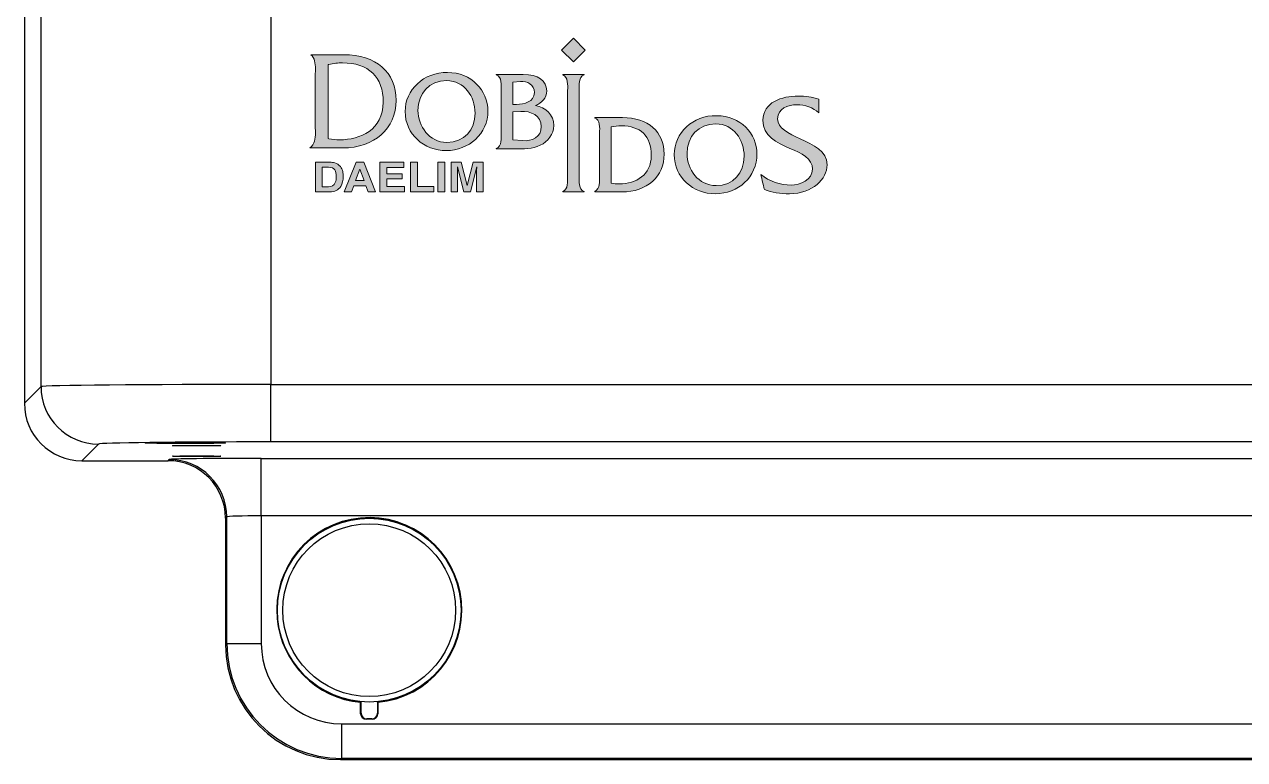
# Model space of a CAD drawing. Extents: x 14808 to 20058, y -13198 to -11680.
# Drawn here: x 19355.4 to 19408.5, y -12322.7 to -12290.8 of the extents above; entities that cross this region are included whole.
import ezdxf

# ---------------------------------------------------------------- set-up
doc = ezdxf.new("R2010")
doc.units = 0
doc.header["$LTSCALE"] = 7
doc.header["$MEASUREMENT"] = 0
for name, color, linetype in [('DWG', 7, 'CONTINUOUS'), ('Layer 5', 7, 'CONTINUOUS'), ('로고', 7, 'CONTINUOUS')]:
    doc.layers.add(name, color=color, linetype=linetype)

# ---------------------------------------------------------------- blocks, each defined once
blk = doc.blocks.new('block 1420')
at = {"layer": '로고', "true_color": 0x8a8a8d}
h = blk.add_hatch(color=252, dxfattribs=at)
h.dxf.hatch_style = 2
edge = h.paths.add_edge_path()
edge.add_spline(control_points=[(-97.09, 116.02), (-96.82, 116.02), (-96.63, 115.95), (-96.54, 115.81), (-96.45, 115.67), (-96.41, 115.46), (-96.41, 115.2), (-96.41, 115.01), (-96.44, 114.84), (-96.5, 114.7), (-96.61, 114.45), (-96.81, 114.33), (-97.09, 114.33), (-97.09, 114.33), (-97.65, 114.33), (-97.65, 114.33), (-97.65, 114.33), (-97.65, 116.02), (-97.65, 116.02), (-97.65, 116.02), (-97.09, 116.02), (-97.09, 116.02)], knot_values=[0, 0, 0, 0, 1, 1, 1, 2, 2, 2, 3, 3, 3, 4, 4, 4, 5, 5, 5, 6, 6, 6, 7, 7, 7, 7], degree=3, periodic=0)
edge = h.paths.add_edge_path()
edge.add_spline(control_points=[(-96.99, 116.46), (-96.99, 116.46), (-98.23, 116.46), (-98.23, 116.46), (-98.23, 116.46), (-98.23, 113.88), (-98.23, 113.88), (-98.23, 113.88), (-96.99, 113.88), (-96.99, 113.88), (-96.56, 113.88), (-96.24, 114.04), (-96.03, 114.36), (-95.88, 114.6), (-95.8, 114.89), (-95.8, 115.24), (-95.8, 115.37), (-95.82, 115.51), (-95.85, 115.66), (-95.89, 115.81), (-95.96, 115.95), (-96.06, 116.08), (-96.18, 116.24), (-96.35, 116.35), (-96.55, 116.41), (-96.67, 116.44), (-96.81, 116.46), (-96.99, 116.46)], knot_values=[0, 0, 0, 0, 1, 1, 1, 2, 2, 2, 3, 3, 3, 4, 4, 4, 5, 5, 5, 6, 6, 6, 7, 7, 7, 8, 8, 8, 9, 9, 9, 9], degree=3, periodic=0)
h = blk.add_hatch(color=252, dxfattribs=at)
h.dxf.hatch_style = 2
h.paths.add_polyline_path([(-94.36, 115.87), (-94, 114.86), (-94.73, 114.86)])
h.paths.add_polyline_path([(-95.72, 113.88), (-95.09, 113.88), (-94.89, 114.41), (-93.84, 114.41), (-93.65, 113.88), (-93, 113.88), (-94.01, 116.46), (-94.69, 116.46)])
h = blk.add_hatch(color=252, dxfattribs=at)
h.dxf.hatch_style = 2
h.paths.add_polyline_path([(-90.54, 116), (-92.02, 116), (-92.02, 115.46), (-90.67, 115.46), (-90.67, 115.02), (-92.02, 115.02), (-92.02, 114.34), (-90.47, 114.34), (-90.47, 113.88), (-92.61, 113.88), (-92.61, 116.46), (-90.54, 116.46)])
h = blk.add_hatch(color=252, dxfattribs=at)
h.dxf.hatch_style = 2
h.paths.add_polyline_path([(-89.96, 116.46), (-89.36, 116.46), (-89.36, 114.34), (-87.93, 114.34), (-87.93, 113.88), (-89.96, 113.88)])
h = blk.add_hatch(color=252, dxfattribs=at)
h.dxf.hatch_style = 2
h.paths.add_polyline_path([(-86.98, 113.88), (-87.57, 113.88), (-87.57, 116.46), (-86.98, 116.46)])
h = blk.add_hatch(color=252, dxfattribs=at)
h.dxf.hatch_style = 2
edge = h.paths.add_edge_path()
edge.add_spline(control_points=[(-84.5, 116.46), (-84.5, 116.46), (-83.64, 116.46), (-83.64, 116.46), (-83.64, 116.46), (-83.64, 113.88), (-83.64, 113.88), (-83.64, 113.88), (-84.2, 113.88), (-84.2, 113.88), (-84.2, 113.88), (-84.2, 115.63), (-84.2, 115.63), (-84.2, 115.68), (-84.2, 115.75), (-84.2, 115.84), (-84.19, 115.93), (-84.19, 116), (-84.19, 116.05), (-84.19, 116.05), (-84.74, 113.88), (-84.74, 113.88), (-84.74, 113.88), (-85.32, 113.88), (-85.32, 113.88), (-85.32, 113.88), (-85.86, 116.05), (-85.86, 116.05), (-85.86, 116), (-85.86, 115.93), (-85.86, 115.84), (-85.86, 115.75), (-85.86, 115.68), (-85.86, 115.63), (-85.86, 115.63), (-85.86, 113.88), (-85.86, 113.88), (-85.86, 113.88), (-86.42, 113.88), (-86.42, 113.88), (-86.42, 113.88), (-86.42, 116.46), (-86.42, 116.46), (-86.42, 116.46), (-85.55, 116.46), (-85.55, 116.46), (-85.55, 116.46), (-85.02, 114.43), (-85.02, 114.43), (-85.02, 114.43), (-84.5, 116.46), (-84.5, 116.46)], knot_values=[0, 0, 0, 0, 1, 1, 1, 2, 2, 2, 3, 3, 3, 4, 4, 4, 5, 5, 5, 6, 6, 6, 7, 7, 7, 8, 8, 8, 9, 9, 9, 10, 10, 10, 11, 11, 11, 12, 12, 12, 13, 13, 13, 14, 14, 14, 15, 15, 15, 16, 16, 16, 17, 17, 17, 17], degree=3, periodic=0)
at = {"layer": '로고', "lineweight": 0}
for points in [[(-95.72, 113.88), (-95.09, 113.88), (-94.89, 114.41), (-93.84, 114.41), (-93.65, 113.88), (-93, 113.88), (-94.01, 116.46), (-94.69, 116.46), (-95.72, 113.88)], [(-94.36, 115.87), (-94, 114.86), (-94.73, 114.86), (-94.36, 115.87)], [(-90.54, 116), (-92.02, 116), (-92.02, 115.46), (-90.67, 115.46), (-90.67, 115.02), (-92.02, 115.02), (-92.02, 114.34), (-90.47, 114.34), (-90.47, 113.88), (-92.61, 113.88), (-92.61, 116.46), (-90.54, 116.46), (-90.54, 116)], [(-89.96, 116.46), (-89.36, 116.46), (-89.36, 114.34), (-87.93, 114.34), (-87.93, 113.88), (-89.96, 113.88), (-89.96, 116.46)], [(-86.98, 113.88), (-87.57, 113.88), (-87.57, 116.46), (-86.98, 116.46), (-86.98, 113.88)]]:
    blk.add_lwpolyline(points, dxfattribs=at)
for points, knots in [([(-96.99, 116.46), (-96.99, 116.46), (-98.23, 116.46), (-98.23, 116.46), (-98.23, 116.46), (-98.23, 113.88), (-98.23, 113.88), (-98.23, 113.88), (-96.99, 113.88), (-96.99, 113.88), (-96.56, 113.88), (-96.24, 114.04), (-96.03, 114.36), (-95.88, 114.6), (-95.8, 114.89), (-95.8, 115.24), (-95.8, 115.37), (-95.82, 115.51), (-95.85, 115.66), (-95.89, 115.81), (-95.96, 115.95), (-96.06, 116.08), (-96.18, 116.24), (-96.35, 116.35), (-96.55, 116.41), (-96.67, 116.44), (-96.81, 116.46), (-96.99, 116.46)], [0, 0, 0, 0, 1, 1, 1, 2, 2, 2, 3, 3, 3, 4, 4, 4, 5, 5, 5, 6, 6, 6, 7, 7, 7, 8, 8, 8, 9, 9, 9, 9]), ([(-97.09, 116.02), (-96.82, 116.02), (-96.63, 115.95), (-96.54, 115.81), (-96.45, 115.67), (-96.41, 115.46), (-96.41, 115.2), (-96.41, 115.01), (-96.44, 114.84), (-96.5, 114.7), (-96.61, 114.45), (-96.81, 114.33), (-97.09, 114.33), (-97.09, 114.33), (-97.65, 114.33), (-97.65, 114.33), (-97.65, 114.33), (-97.65, 116.02), (-97.65, 116.02), (-97.65, 116.02), (-97.09, 116.02), (-97.09, 116.02)], [0, 0, 0, 0, 1, 1, 1, 2, 2, 2, 3, 3, 3, 4, 4, 4, 5, 5, 5, 6, 6, 6, 7, 7, 7, 7]), ([(-84.5, 116.46), (-84.5, 116.46), (-83.64, 116.46), (-83.64, 116.46), (-83.64, 116.46), (-83.64, 113.88), (-83.64, 113.88), (-83.64, 113.88), (-84.2, 113.88), (-84.2, 113.88), (-84.2, 113.88), (-84.2, 115.63), (-84.2, 115.63), (-84.2, 115.68), (-84.2, 115.75), (-84.2, 115.84), (-84.19, 115.93), (-84.19, 116), (-84.19, 116.05), (-84.19, 116.05), (-84.74, 113.88), (-84.74, 113.88), (-84.74, 113.88), (-85.32, 113.88), (-85.32, 113.88), (-85.32, 113.88), (-85.86, 116.05), (-85.86, 116.05), (-85.86, 116), (-85.86, 115.93), (-85.86, 115.84), (-85.86, 115.75), (-85.86, 115.68), (-85.86, 115.63), (-85.86, 115.63), (-85.86, 113.88), (-85.86, 113.88), (-85.86, 113.88), (-86.42, 113.88), (-86.42, 113.88), (-86.42, 113.88), (-86.42, 116.46), (-86.42, 116.46), (-86.42, 116.46), (-85.55, 116.46), (-85.55, 116.46), (-85.55, 116.46), (-85.02, 114.43), (-85.02, 114.43), (-85.02, 114.43), (-84.5, 116.46), (-84.5, 116.46)], [0, 0, 0, 0, 1, 1, 1, 2, 2, 2, 3, 3, 3, 4, 4, 4, 5, 5, 5, 6, 6, 6, 7, 7, 7, 8, 8, 8, 9, 9, 9, 10, 10, 10, 11, 11, 11, 12, 12, 12, 13, 13, 13, 14, 14, 14, 15, 15, 15, 16, 16, 16, 17, 17, 17, 17])]:
    blk.add_open_spline(points, degree=3, knots=knots, dxfattribs=at)
blk = doc.blocks.new('block 1421')
at = {"layer": '로고', "true_color": 0x8a8a8d}
h = blk.add_hatch(color=252, dxfattribs=at)
h.dxf.hatch_style = 2
edge = h.paths.add_edge_path()
edge.add_spline(control_points=[(-56.99, 113.72), (-57.78, 113.72), (-58.51, 113.84), (-59.17, 114.08), (-59.19, 114.14), (-59.4, 115.08), (-59.48, 115.39), (-58.73, 114.81), (-57.77, 114.47), (-56.85, 114.47), (-56.07, 114.47), (-54.98, 114.95), (-54.98, 115.85), (-54.98, 116.8), (-55.93, 117.23), (-56.94, 117.67), (-58.1, 118.19), (-59.3, 118.73), (-59.3, 120.11), (-59.3, 121.67), (-57.64, 122.22), (-56.23, 122.22), (-55.6, 122.22), (-55, 122.13), (-54.43, 121.96), (-54.43, 121.87), (-54.43, 121.03), (-54.43, 120.77), (-54.92, 121.2), (-55.64, 121.47), (-56.33, 121.47), (-57.11, 121.47), (-58.02, 121.15), (-58.02, 120.25), (-58.02, 119.41), (-57.07, 118.97), (-56.06, 118.51), (-54.9, 117.98), (-53.71, 117.43), (-53.71, 116.24), (-53.71, 115.02), (-54.96, 113.72), (-56.99, 113.72)], knot_values=[0, 0, 0, 0, 1, 1, 1, 2, 2, 2, 3, 3, 3, 4, 4, 4, 5, 5, 5, 6, 6, 6, 7, 7, 7, 8, 8, 8, 9, 9, 9, 10, 10, 10, 11, 11, 11, 12, 12, 12, 13, 13, 13, 14, 14, 14, 14], degree=3, periodic=0)
at = {"layer": '로고', "lineweight": 0}
blk.add_open_spline([(-56.99, 113.72), (-57.78, 113.72), (-58.51, 113.84), (-59.17, 114.08), (-59.19, 114.14), (-59.4, 115.08), (-59.48, 115.39), (-58.73, 114.81), (-57.77, 114.47), (-56.85, 114.47), (-56.07, 114.47), (-54.98, 114.95), (-54.98, 115.85), (-54.98, 116.8), (-55.93, 117.23), (-56.94, 117.67), (-58.1, 118.19), (-59.3, 118.73), (-59.3, 120.11), (-59.3, 121.67), (-57.64, 122.22), (-56.23, 122.22), (-55.6, 122.22), (-55, 122.13), (-54.43, 121.96), (-54.43, 121.87), (-54.43, 121.03), (-54.43, 120.77), (-54.92, 121.2), (-55.64, 121.47), (-56.33, 121.47), (-57.11, 121.47), (-58.02, 121.15), (-58.02, 120.25), (-58.02, 119.41), (-57.07, 118.97), (-56.06, 118.51), (-54.9, 117.98), (-53.71, 117.43), (-53.71, 116.24), (-53.71, 115.02), (-54.96, 113.72), (-56.99, 113.72)], degree=3, knots=[0, 0, 0, 0, 1, 1, 1, 2, 2, 2, 3, 3, 3, 4, 4, 4, 5, 5, 5, 6, 6, 6, 7, 7, 7, 8, 8, 8, 9, 9, 9, 10, 10, 10, 11, 11, 11, 12, 12, 12, 13, 13, 13, 14, 14, 14, 14], dxfattribs=at)
blk = doc.blocks.new('block 1419')
at = {"layer": '로고', "true_color": 0x8a8a8d}
h = blk.add_hatch(color=252, dxfattribs=at)
h.dxf.hatch_style = 2
edge = h.paths.add_edge_path()
edge.add_spline(control_points=[(-72.5, 119.53), (-72.2, 119.6), (-71.91, 119.63), (-71.61, 119.63), (-69.97, 119.63), (-69.01, 118.77), (-69.01, 117.05), (-69.01, 115.35), (-70.32, 114.58), (-71.78, 114.58), (-72.03, 114.58), (-72.26, 114.6), (-72.5, 114.65), (-72.5, 114.65), (-72.5, 119.53), (-72.5, 119.53)], knot_values=[0, 0, 0, 0, 1, 1, 1, 2, 2, 2, 3, 3, 3, 4, 4, 4, 5, 5, 5, 5], degree=3, periodic=0)
edge = h.paths.add_edge_path()
edge.add_spline(control_points=[(-73.5, 115.29), (-73.5, 114.71), (-73.44, 114.24), (-73.93, 113.91), (-73.93, 113.91), (-73.93, 113.88), (-73.93, 113.88), (-73.93, 113.88), (-71.57, 113.88), (-71.57, 113.88), (-69.37, 113.88), (-67.89, 115.23), (-67.89, 117.17), (-67.89, 119.12), (-69.28, 120.34), (-71.52, 120.34), (-71.52, 120.34), (-73.93, 120.34), (-73.93, 120.34), (-73.93, 120.34), (-73.93, 120.31), (-73.93, 120.31), (-73.43, 120.17), (-73.5, 119.45), (-73.5, 119), (-73.5, 119), (-73.5, 115.29), (-73.5, 115.29)], knot_values=[0, 0, 0, 0, 1, 1, 1, 2, 2, 2, 3, 3, 3, 4, 4, 4, 5, 5, 5, 6, 6, 6, 7, 7, 7, 8, 8, 8, 9, 9, 9, 9], degree=3, periodic=0)
h = blk.add_hatch(color=252, dxfattribs=at)
h.dxf.hatch_style = 2
edge = h.paths.add_edge_path()
edge.add_spline(control_points=[(-63.39, 119.8), (-61.84, 119.8), (-60.93, 118.42), (-60.93, 116.98), (-60.93, 115.52), (-61.88, 114.43), (-63.37, 114.43), (-64.92, 114.43), (-65.89, 115.84), (-65.89, 117.22), (-65.89, 118.7), (-64.92, 119.8), (-63.39, 119.8)], knot_values=[0, 0, 0, 0, 1, 1, 1, 2, 2, 2, 3, 3, 3, 4, 4, 4, 4], degree=3, periodic=0)
edge = h.paths.add_edge_path()
edge.add_spline(control_points=[(-63.32, 120.51), (-65.39, 120.56), (-67.01, 119), (-67.01, 117.13), (-67.01, 115.11), (-65.37, 113.72), (-63.42, 113.72), (-61.47, 113.72), (-59.81, 115.17), (-59.81, 117.18), (-59.81, 118.95), (-61.26, 120.52), (-63.32, 120.51)], knot_values=[0, 0, 0, 0, 1, 1, 1, 2, 2, 2, 3, 3, 3, 4, 4, 4, 4], degree=3, periodic=0)
at = {"layer": '로고', "lineweight": 0}
for points, knots in [([(-73.5, 115.29), (-73.5, 114.71), (-73.44, 114.24), (-73.93, 113.91), (-73.93, 113.91), (-73.93, 113.88), (-73.93, 113.88), (-73.93, 113.88), (-71.57, 113.88), (-71.57, 113.88), (-69.37, 113.88), (-67.89, 115.23), (-67.89, 117.17), (-67.89, 119.12), (-69.28, 120.34), (-71.52, 120.34), (-71.52, 120.34), (-73.93, 120.34), (-73.93, 120.34), (-73.93, 120.34), (-73.93, 120.31), (-73.93, 120.31), (-73.43, 120.17), (-73.5, 119.45), (-73.5, 119), (-73.5, 119), (-73.5, 115.29), (-73.5, 115.29)], [0, 0, 0, 0, 1, 1, 1, 2, 2, 2, 3, 3, 3, 4, 4, 4, 5, 5, 5, 6, 6, 6, 7, 7, 7, 8, 8, 8, 9, 9, 9, 9]), ([(-63.32, 120.51), (-65.39, 120.56), (-67.01, 119), (-67.01, 117.13), (-67.01, 115.11), (-65.37, 113.72), (-63.42, 113.72), (-61.47, 113.72), (-59.81, 115.17), (-59.81, 117.18), (-59.81, 118.95), (-61.26, 120.52), (-63.32, 120.51)], [0, 0, 0, 0, 1, 1, 1, 2, 2, 2, 3, 3, 3, 4, 4, 4, 4]), ([(-72.5, 119.53), (-72.2, 119.6), (-71.91, 119.63), (-71.61, 119.63), (-69.97, 119.63), (-69.01, 118.77), (-69.01, 117.05), (-69.01, 115.35), (-70.32, 114.58), (-71.78, 114.58), (-72.03, 114.58), (-72.26, 114.6), (-72.5, 114.65), (-72.5, 114.65), (-72.5, 119.53), (-72.5, 119.53)], [0, 0, 0, 0, 1, 1, 1, 2, 2, 2, 3, 3, 3, 4, 4, 4, 5, 5, 5, 5]), ([(-63.39, 119.8), (-61.84, 119.8), (-60.93, 118.42), (-60.93, 116.98), (-60.93, 115.52), (-61.88, 114.43), (-63.37, 114.43), (-64.92, 114.43), (-65.89, 115.84), (-65.89, 117.22), (-65.89, 118.7), (-64.92, 119.8), (-63.39, 119.8)], [0, 0, 0, 0, 1, 1, 1, 2, 2, 2, 3, 3, 3, 4, 4, 4, 4])]:
    blk.add_open_spline(points, degree=3, knots=knots, dxfattribs=at)
at = {"layer": '로고'}
for name in ['block 1421', 'block 1420']:
    blk.add_blockref(name, (0, 0), dxfattribs=at)
blk = doc.blocks.new('block 3')
at = {"layer": 'Layer 5', "color": 9, "lineweight": 25, "true_color": 0xc4c4c4}
blk.add_open_spline([(-85.55, 77.49), (-85.55, 81.91), (-89.13, 85.49), (-93.55, 85.49), (-97.96, 85.49), (-101.55, 81.91), (-101.55, 77.49), (-101.55, 73.08), (-97.96, 69.5), (-93.55, 69.5), (-89.13, 69.5), (-85.55, 73.08), (-85.55, 77.49), (-85.55, 77.49), (-85.55, 77.49), (-85.55, 77.49)], degree=3, knots=[0, 0, 0, 0, 1, 1, 1, 2, 2, 2, 3, 3, 3, 4, 4, 4, 5, 5, 5, 5], dxfattribs=at)
blk = doc.blocks.new('block 72')
at = {"layer": 'Layer 5', "color": 9, "lineweight": 25, "true_color": 0xc4c4c4}
blk.add_open_spline([(-86.03, 77.49), (-86.03, 81.64), (-89.4, 85.01), (-93.55, 85.01), (-97.7, 85.01), (-101.06, 81.64), (-101.06, 77.49), (-101.06, 73.34), (-97.7, 69.98), (-93.55, 69.98), (-89.4, 69.98), (-86.03, 73.34), (-86.03, 77.49), (-86.03, 77.49), (-86.03, 77.49), (-86.03, 77.49)], degree=3, knots=[0, 0, 0, 0, 1, 1, 1, 2, 2, 2, 3, 3, 3, 4, 4, 4, 5, 5, 5, 5], dxfattribs=at)
blk = doc.blocks.new('block 73')
at = {"layer": 'Layer 5', "color": 9, "lineweight": 25, "true_color": 0xc4c4c4}
blk.add_open_spline([(-85.56, 77.49), (-85.56, 81.91), (-89.13, 85.49), (-93.55, 85.49), (-97.96, 85.49), (-101.54, 81.91), (-101.54, 77.49), (-101.54, 73.08), (-97.96, 69.5), (-93.55, 69.5), (-89.13, 69.5), (-85.56, 73.08), (-85.56, 77.49), (-85.56, 77.49), (-85.56, 77.49), (-85.56, 77.49)], degree=3, knots=[0, 0, 0, 0, 1, 1, 1, 2, 2, 2, 3, 3, 3, 4, 4, 4, 5, 5, 5, 5], dxfattribs=at)
blk = doc.blocks.new('block 74')
at = {"layer": 'Layer 5', "color": 9, "lineweight": 25, "true_color": 0xc4c4c4}
blk.add_open_spline([(-85.55, 77.49), (-85.55, 81.91), (-89.13, 85.49), (-93.55, 85.49), (-97.96, 85.49), (-101.55, 81.91), (-101.55, 77.49), (-101.55, 73.08), (-97.96, 69.5), (-93.55, 69.5), (-89.13, 69.5), (-85.55, 73.08), (-85.55, 77.49), (-85.55, 77.49), (-85.55, 77.49), (-85.55, 77.49)], degree=3, knots=[0, 0, 0, 0, 1, 1, 1, 2, 2, 2, 3, 3, 3, 4, 4, 4, 5, 5, 5, 5], dxfattribs=at)
blk = doc.blocks.new('block 1006')
at = {"layer": 'Layer 5', "color": 9, "lineweight": 25, "true_color": 0xc4c4c4}
blk.add_open_spline([(-102.11, 92.13), (-110.31, 92.13), (-117, 92.05), (-117.1, 91.94)], degree=3, dxfattribs=at)
blk = doc.blocks.new('block 1007')
at = {"layer": 'Layer 5', "color": 9, "lineweight": 25, "true_color": 0xc4c4c4}
blk.add_open_spline([(-122.1, 96.94), (-122.1, 94.18), (-119.87, 91.94), (-117.1, 91.94)], degree=3, dxfattribs=at)
blk = doc.blocks.new('block 1008')
at = {"layer": 'Layer 5', "color": 9, "lineweight": 25, "true_color": 0xc4c4c4}
blk.add_open_spline([(-102.11, 97.13), (-113.05, 97.13), (-121.96, 97.05), (-122.1, 96.94)], degree=3, dxfattribs=at)
blk = doc.blocks.new('block 1009')
at = {"layer": 'Layer 5', "color": 9, "lineweight": 25, "true_color": 0xc4c4c4}
blk.add_lwpolyline([(-102.11, 92.13), (-102.11, 97.13)], dxfattribs=at)
blk = doc.blocks.new('block 1019')
at = {"layer": 'Layer 5', "color": 9, "lineweight": 25, "true_color": 0xc4c4c4}
blk.add_lwpolyline([(-102.11, 143.86), (-102.11, 97.13)], dxfattribs=at)
blk = doc.blocks.new('block 1020')
at = {"layer": 'Layer 5', "color": 9, "lineweight": 25, "true_color": 0xc4c4c4}
blk.add_lwpolyline([(-122.1, 96.94), (-122.1, 144.05)], dxfattribs=at)
blk = doc.blocks.new('block 1062')
at = {"layer": 'Layer 5', "color": 9, "lineweight": 25, "true_color": 0xc4c4c4}
blk.add_open_spline([(-102.94, 90.7), (-107.32, 90.7), (-110.88, 90.66), (-110.94, 90.6)], degree=3, dxfattribs=at)
blk = doc.blocks.new('block 1063')
at = {"layer": 'Layer 5', "color": 9, "lineweight": 25, "true_color": 0xc4c4c4}
blk.add_lwpolyline([(-111.05, 90.5), (-110.94, 90.6)], dxfattribs=at)
blk = doc.blocks.new('block 1064')
at = {"layer": 'Layer 5', "color": 9, "lineweight": 25, "true_color": 0xc4c4c4}
blk.add_lwpolyline([(-118.55, 90.5), (-111.05, 90.5)], dxfattribs=at)
blk = doc.blocks.new('block 1065')
at = {"layer": 'Layer 5', "color": 9, "lineweight": 25, "true_color": 0xc4c4c4}
blk.add_lwpolyline([(-117.1, 91.94), (-118.55, 90.5)], dxfattribs=at)
blk = doc.blocks.new('block 1070')
at = {"layer": 'Layer 5', "color": 9, "lineweight": 25, "true_color": 0xc4c4c4}
blk.add_open_spline([(-106.05, 92.04), (-106.05, 92.06), (-107.61, 92.09), (-109.55, 92.09), (-111.48, 92.09), (-113.05, 92.06), (-113.05, 92.04), (-113.05, 92.01), (-111.48, 91.99), (-109.55, 91.99), (-107.61, 91.99), (-106.05, 92.01), (-106.05, 92.04)], degree=3, knots=[0, 0, 0, 0, 1, 1, 1, 2, 2, 2, 3, 3, 3, 4, 4, 4, 4], dxfattribs=at)
blk = doc.blocks.new('block 1071')
at = {"layer": 'Layer 5', "color": 9, "lineweight": 25, "true_color": 0xc4c4c4}
blk.add_open_spline([(-106.45, 90.89), (-106.45, 90.9), (-107.39, 90.92), (-108.55, 90.92), (-109.71, 90.92), (-110.65, 90.9), (-110.65, 90.89), (-110.65, 90.87), (-109.71, 90.86), (-108.55, 90.86), (-107.39, 90.86), (-106.45, 90.87), (-106.45, 90.89)], degree=3, knots=[0, 0, 0, 0, 1, 1, 1, 2, 2, 2, 3, 3, 3, 4, 4, 4, 4], dxfattribs=at)
blk = doc.blocks.new('block 1073')
at = {"layer": 'Layer 5', "color": 9, "lineweight": 25, "true_color": 0xc4c4c4}
blk.add_open_spline([(-106.45, 91.8), (-106.45, 91.82), (-107.39, 91.83), (-108.55, 91.83), (-109.71, 91.83), (-110.65, 91.82), (-110.65, 91.8), (-110.65, 91.79), (-109.71, 91.78), (-108.55, 91.78), (-107.39, 91.78), (-106.45, 91.79), (-106.45, 91.8)], degree=3, knots=[0, 0, 0, 0, 1, 1, 1, 2, 2, 2, 3, 3, 3, 4, 4, 4, 4], dxfattribs=at)
blk = doc.blocks.new('block 1081')
at = {"layer": 'Layer 5', "color": 9, "lineweight": 25, "true_color": 0xc4c4c4}
blk.add_open_spline([(-123.55, 95.49), (-123.55, 92.73), (-121.31, 90.5), (-118.55, 90.5)], degree=3, dxfattribs=at)
blk = doc.blocks.new('block 1082')
at = {"layer": 'Layer 5', "color": 9, "lineweight": 25, "true_color": 0xc4c4c4}
blk.add_lwpolyline([(-123.55, 95.49), (-122.1, 96.94)], dxfattribs=at)
blk = doc.blocks.new('block 1085')
at = {"layer": 'Layer 5', "color": 9, "lineweight": 25, "true_color": 0xc4c4c4}
blk.add_lwpolyline([(-123.55, 145.5), (-123.55, 95.49)], dxfattribs=at)
blk = doc.blocks.new('block 1090')
at = {"layer": 'Layer 5', "color": 9, "lineweight": 25, "true_color": 0xc4c4c4}
blk.add_lwpolyline([(-102.94, 85.7), (-102.94, 90.7)], dxfattribs=at)
blk = doc.blocks.new('block 1102')
at = {"layer": 'Layer 5', "color": 9, "lineweight": 25, "true_color": 0xc4c4c4}
blk.add_open_spline([(-105.94, 85.6), (-105.94, 88.36), (-108.18, 90.6), (-110.94, 90.6)], degree=3, dxfattribs=at)
blk = doc.blocks.new('block 1103')
at = {"layer": 'Layer 5', "color": 9, "lineweight": 25, "true_color": 0xc4c4c4}
blk.add_open_spline([(-102.94, 85.7), (-104.58, 85.7), (-105.92, 85.66), (-105.94, 85.6)], degree=3, dxfattribs=at)
blk = doc.blocks.new('block 1111')
at = {"layer": 'Layer 5', "color": 9, "lineweight": 25, "true_color": 0xc4c4c4}
blk.add_lwpolyline([(-93.76, 68.03), (-93.8, 68)], dxfattribs=at)
blk = doc.blocks.new('block 1112')
at = {"layer": 'Layer 5', "color": 9, "lineweight": 25, "true_color": 0xc4c4c4}
blk.add_lwpolyline([(-93.33, 68.03), (-93.76, 68.03)], dxfattribs=at)
blk = doc.blocks.new('block 1113')
at = {"layer": 'Layer 5', "color": 9, "lineweight": 25, "true_color": 0xc4c4c4}
blk.add_lwpolyline([(-93.3, 68), (-93.33, 68.03)], dxfattribs=at)
blk = doc.blocks.new('block 1114')
at = {"layer": 'Layer 5', "color": 9, "lineweight": 25, "true_color": 0xc4c4c4}
blk.add_lwpolyline([(-93.3, 68), (-93.8, 68)], dxfattribs=at)
blk = doc.blocks.new('block 1119')
at = {"layer": 'Layer 5', "color": 9, "lineweight": 25, "true_color": 0xc4c4c4}
blk.add_open_spline([(-105.94, 74.6), (-105.94, 69.08), (-101.47, 64.6), (-95.94, 64.6)], degree=3, dxfattribs=at)
blk = doc.blocks.new('block 1120')
at = {"layer": 'Layer 5', "color": 9, "lineweight": 25, "true_color": 0xc4c4c4}
blk.add_lwpolyline([(-105.94, 74.6), (-102.94, 74.6)], dxfattribs=at)
blk = doc.blocks.new('block 1121')
at = {"layer": 'Layer 5', "color": 9, "lineweight": 25, "true_color": 0xc4c4c4}
blk.add_open_spline([(-102.94, 74.6), (-102.94, 70.73), (-99.81, 67.6), (-95.94, 67.6)], degree=3, dxfattribs=at)
blk = doc.blocks.new('block 1122')
at = {"layer": 'Layer 5', "color": 9, "lineweight": 25, "true_color": 0xc4c4c4}
blk.add_lwpolyline([(-95.94, 64.6), (-95.94, 67.6)], dxfattribs=at)
blk = doc.blocks.new('block 1150')
at = {"layer": 'Layer 5', "color": 9, "lineweight": 25, "true_color": 0xc4c4c4}
blk.add_open_spline([(-94.3, 69.48), (-94.29, 69.48), (-94.28, 69.49), (-94.27, 69.5)], degree=3, dxfattribs=at)
blk = doc.blocks.new('block 1151')
at = {"layer": 'Layer 5', "color": 9, "lineweight": 25, "true_color": 0xc4c4c4}
blk.add_open_spline([(-92.8, 69.48), (-88.37, 69.89), (-85.12, 73.82), (-85.53, 78.25), (-85.95, 82.67), (-89.87, 85.92), (-94.3, 85.51), (-98.72, 85.1), (-101.98, 81.17), (-101.56, 76.75), (-101.2, 72.89), (-98.15, 69.84), (-94.3, 69.48)], degree=3, knots=[0, 0, 0, 0, 1, 1, 1, 2, 2, 2, 3, 3, 3, 4, 4, 4, 4], dxfattribs=at)
blk = doc.blocks.new('block 1152')
at = {"layer": 'Layer 5', "color": 9, "lineweight": 25, "true_color": 0xc4c4c4}
blk.add_open_spline([(-92.82, 69.5), (-92.81, 69.49), (-92.8, 69.48), (-92.8, 69.48)], degree=3, dxfattribs=at)
blk = doc.blocks.new('block 1153')
at = {"layer": 'Layer 5', "color": 9, "lineweight": 25, "true_color": 0xc4c4c4}
blk.add_open_spline([(-92.82, 69.5), (-88.4, 69.9), (-85.15, 73.8), (-85.55, 78.22), (-85.95, 82.64), (-89.86, 85.9), (-94.27, 85.49), (-98.69, 85.09), (-101.95, 81.19), (-101.55, 76.77), (-101.2, 72.91), (-98.14, 69.85), (-94.27, 69.5)], degree=3, knots=[0, 0, 0, 0, 1, 1, 1, 2, 2, 2, 3, 3, 3, 4, 4, 4, 4], dxfattribs=at)
blk = doc.blocks.new('block 1161')
at = {"layer": 'Layer 5', "color": 9, "lineweight": 25, "true_color": 0xc4c4c4}
blk.add_lwpolyline([(-94.3, 68.49), (-94.3, 69.48)], dxfattribs=at)
blk = doc.blocks.new('block 1162')
at = {"layer": 'Layer 5', "color": 9, "lineweight": 25, "true_color": 0xc4c4c4}
blk.add_open_spline([(-94.3, 68.49), (-94.3, 68.22), (-94.07, 68), (-93.8, 68)], degree=3, dxfattribs=at)
blk = doc.blocks.new('block 1163')
at = {"layer": 'Layer 5', "color": 9, "lineweight": 25, "true_color": 0xc4c4c4}
blk.add_open_spline([(-93.3, 68), (-93.02, 68), (-92.8, 68.22), (-92.8, 68.49)], degree=3, dxfattribs=at)
blk = doc.blocks.new('block 1164')
at = {"layer": 'Layer 5', "color": 9, "lineweight": 25, "true_color": 0xc4c4c4}
blk.add_lwpolyline([(-92.8, 69.48), (-92.8, 68.49)], dxfattribs=at)
blk = doc.blocks.new('block 1167')
at = {"layer": 'Layer 5', "color": 9, "lineweight": 25, "true_color": 0xc4c4c4}
blk.add_lwpolyline([(-102.94, 85.7), (-102.94, 74.6)], dxfattribs=at)
blk = doc.blocks.new('block 1183')
at = {"layer": 'Layer 5', "color": 9, "lineweight": 25, "true_color": 0xc4c4c4}
blk.add_lwpolyline([(-94.3, 68.49), (-94.26, 68.53)], dxfattribs=at)
blk = doc.blocks.new('block 1184')
at = {"layer": 'Layer 5', "color": 9, "lineweight": 25, "true_color": 0xc4c4c4}
blk.add_open_spline([(-94.26, 68.53), (-94.26, 68.25), (-94.04, 68.03), (-93.76, 68.03)], degree=3, dxfattribs=at)
blk = doc.blocks.new('block 1206')
at = {"layer": 'Layer 5', "color": 9, "lineweight": 25, "true_color": 0xc4c4c4}
blk.add_open_spline([(-93.33, 68.03), (-93.06, 68.03), (-92.83, 68.25), (-92.83, 68.53)], degree=3, dxfattribs=at)
blk = doc.blocks.new('block 1207')
at = {"layer": 'Layer 5', "color": 9, "lineweight": 25, "true_color": 0xc4c4c4}
blk.add_lwpolyline([(-92.83, 68.53), (-92.8, 68.49)], dxfattribs=at)
blk = doc.blocks.new('block 1208')
at = {"layer": 'Layer 5', "color": 9, "lineweight": 25, "true_color": 0xc4c4c4}
blk.add_lwpolyline([(-94.27, 69.53), (-94.27, 69.5)], dxfattribs=at)
blk = doc.blocks.new('block 1209')
at = {"layer": 'Layer 5', "color": 9, "lineweight": 25, "true_color": 0xc4c4c4}
blk.add_lwpolyline([(-94.26, 68.53), (-94.26, 69.53)], dxfattribs=at)
blk = doc.blocks.new('block 1215')
at = {"layer": 'Layer 5', "color": 9, "lineweight": 25, "true_color": 0xc4c4c4}
blk.add_lwpolyline([(-105.94, 74.6), (-105.94, 85.6)], dxfattribs=at)
blk = doc.blocks.new('block 1216')
at = {"layer": 'Layer 5', "color": 9, "lineweight": 25, "true_color": 0xc4c4c4}
blk.add_lwpolyline([(-92.82, 69.5), (-92.82, 69.53)], dxfattribs=at)
blk = doc.blocks.new('block 1217')
at = {"layer": 'Layer 5', "color": 9, "lineweight": 25, "true_color": 0xc4c4c4}
blk.add_lwpolyline([(-92.83, 69.53), (-92.83, 68.53)], dxfattribs=at)
blk = doc.blocks.new('block 1226')
at = {"layer": 'Layer 5', "color": 9, "lineweight": 25, "true_color": 0xc4c4c4}
blk.add_open_spline([(-106.05, 74.49), (-106.05, 68.97), (-101.57, 64.49), (-96.05, 64.49)], degree=3, dxfattribs=at)
blk = doc.blocks.new('block 1227')
at = {"layer": 'Layer 5', "color": 9, "lineweight": 25, "true_color": 0xc4c4c4}
blk.add_lwpolyline([(-106.05, 74.49), (-105.94, 74.6)], dxfattribs=at)
blk = doc.blocks.new('block 1228')
at = {"layer": 'Layer 5', "color": 9, "lineweight": 25, "true_color": 0xc4c4c4}
blk.add_lwpolyline([(-95.94, 64.6), (-96.05, 64.49)], dxfattribs=at)
blk = doc.blocks.new('block 1244')
at = {"layer": 'Layer 5', "color": 9, "lineweight": 25, "true_color": 0xc4c4c4}
blk.add_open_spline([(-106.05, 85.5), (-106.05, 88.26), (-108.29, 90.5), (-111.05, 90.5)], degree=3, dxfattribs=at)
blk = doc.blocks.new('block 1245')
at = {"layer": 'Layer 5', "color": 9, "lineweight": 25, "true_color": 0xc4c4c4}
blk.add_lwpolyline([(-105.94, 85.6), (-106.05, 85.5)], dxfattribs=at)
blk = doc.blocks.new('block 1246')
at = {"layer": 'Layer 5', "color": 9, "lineweight": 25, "true_color": 0xc4c4c4}
blk.add_lwpolyline([(-106.05, 85.5), (-106.05, 74.49)], dxfattribs=at)
blk = doc.blocks.new('block 1247')
at = {"layer": 'Layer 5', "color": 9, "lineweight": 25, "true_color": 0xc4c4c4}
blk.add_lwpolyline([(-96.05, 64.49), (88.75, 64.49)], dxfattribs=at)
blk = doc.blocks.new('block 1384')
at = {"layer": 'Layer 5', "color": 9, "lineweight": 25, "true_color": 0xc4c4c4}
blk.add_lwpolyline([(-102.11, 97.13), (164.41, 97.13)], dxfattribs=at)
blk = doc.blocks.new('block 1387')
at = {"layer": 'Layer 5', "color": 9, "lineweight": 25, "true_color": 0xc4c4c4}
blk.add_lwpolyline([(164.58, 92.13), (-102.11, 92.13)], dxfattribs=at)
blk = doc.blocks.new('block 1391')
at = {"layer": 'Layer 5', "color": 9, "lineweight": 25, "true_color": 0xc4c4c4}
blk.add_lwpolyline([(-102.94, 90.7), (87.7, 90.7)], dxfattribs=at)
blk = doc.blocks.new('block 1398')
at = {"layer": 'Layer 5', "color": 9, "lineweight": 25, "true_color": 0xc4c4c4}
blk.add_lwpolyline([(87.7, 85.7), (-102.94, 85.7)], dxfattribs=at)
blk = doc.blocks.new('block 1404')
at = {"layer": 'Layer 5', "color": 9, "lineweight": 25, "true_color": 0xc4c4c4}
blk.add_lwpolyline([(88.75, 64.6), (-95.94, 64.6)], dxfattribs=at)
blk = doc.blocks.new('block 1405')
at = {"layer": 'Layer 5', "color": 9, "lineweight": 25, "true_color": 0xc4c4c4}
blk.add_lwpolyline([(-95.94, 67.6), (88.75, 67.6)], dxfattribs=at)

msp = doc.modelspace()

# ---------------------------------------------------------------- hatches: boundary and pattern name
at = {"layer": 'DWG'}
h = msp.add_hatch(color=256, dxfattribs=at)
h.dxf.hatch_style = 2
h.paths.add_polyline_path([(19379.826, -12291.886), (19379.309, -12292.402), (19378.792, -12291.886), (19379.309, -12291.368)])
h = msp.add_hatch(color=256, dxfattribs=at)
h.dxf.hatch_style = 2
edge = h.paths.add_edge_path()
edge.add_spline(control_points=[(19369.309, -12292.088), (19370.719, -12292.088), (19371.595, -12292.851), (19371.595, -12294.079), (19371.595, -12295.296), (19370.642, -12296.146), (19369.277, -12296.146), (19369.277, -12296.146), (19367.982, -12296.146), (19367.847, -12296.146), (19368.06, -12295.97), (19368.084, -12295.743), (19368.084, -12295.484), (19368.084, -12295.451), (19368.083, -12295.418), (19368.083, -12295.385), (19368.083, -12295.385), (19368.082, -12295.277), (19368.082, -12295.277), (19368.082, -12295.277), (19368.082, -12292.913), (19368.082, -12292.913), (19368.082, -12292.913), (19368.083, -12292.818), (19368.083, -12292.818), (19368.084, -12292.783), (19368.084, -12292.746), (19368.084, -12292.709), (19368.084, -12292.475), (19368.062, -12292.21), (19367.883, -12292.088), (19368.074, -12292.088), (19369.309, -12292.088), (19369.309, -12292.088)], knot_values=[0, 0, 0, 0, 1, 1, 1, 2, 2, 2, 3, 3, 3, 4, 4, 4, 5, 5, 5, 6, 6, 6, 7, 7, 7, 8, 8, 8, 9, 9, 9, 10, 10, 10, 11, 11, 11, 11], degree=3, periodic=0)
edge = h.paths.add_edge_path()
edge.add_spline(control_points=[(19368.663, -12292.515), (19368.663, -12292.515), (19368.635, -12292.521), (19368.635, -12292.521), (19368.635, -12292.521), (19368.635, -12295.739), (19368.635, -12295.739), (19368.635, -12295.739), (19368.664, -12295.744), (19368.664, -12295.744), (19368.815, -12295.775), (19368.974, -12295.79), (19369.15, -12295.79), (19370.02, -12295.79), (19371.037, -12295.361), (19371.037, -12294.155), (19371.037, -12293.052), (19370.406, -12292.444), (19369.262, -12292.444), (19369.07, -12292.444), (19368.874, -12292.467), (19368.663, -12292.515)], knot_values=[0, 0, 0, 0, 1, 1, 1, 2, 2, 2, 3, 3, 3, 4, 4, 4, 5, 5, 5, 6, 6, 6, 7, 7, 7, 7], degree=3, periodic=0)
h = msp.add_hatch(color=256, dxfattribs=at)
h.dxf.hatch_style = 2
edge = h.paths.add_edge_path()
edge.add_spline(control_points=[(19373.797, -12293.218), (19374.573, -12293.218), (19375.03, -12293.911), (19375.03, -12294.628), (19375.03, -12295.36), (19374.553, -12295.905), (19373.806, -12295.905), (19373.035, -12295.905), (19372.548, -12295.198), (19372.548, -12294.51), (19372.548, -12293.768), (19373.035, -12293.218), (19373.797, -12293.218)], knot_values=[0, 0, 0, 0, 1, 1, 1, 2, 2, 2, 3, 3, 3, 4, 4, 4, 4], degree=3, periodic=0)
edge = h.paths.add_edge_path()
edge.add_spline(control_points=[(19373.831, -12292.864), (19372.799, -12292.839), (19371.988, -12293.621), (19371.988, -12294.554), (19371.988, -12295.561), (19372.809, -12296.259), (19373.782, -12296.259), (19374.759, -12296.259), (19375.59, -12295.532), (19375.59, -12294.53), (19375.59, -12293.645), (19374.863, -12292.859), (19373.831, -12292.864)], knot_values=[0, 0, 0, 0, 1, 1, 1, 2, 2, 2, 3, 3, 3, 4, 4, 4, 4], degree=3, periodic=0)
h = msp.add_hatch(color=256, dxfattribs=at)
h.dxf.hatch_style = 2
edge = h.paths.add_edge_path()
edge.add_spline(control_points=[(19376.673, -12295.787), (19376.673, -12295.787), (19376.673, -12294.574), (19376.673, -12294.574), (19376.673, -12294.574), (19377.017, -12294.554), (19377.017, -12294.554), (19377.449, -12294.53), (19377.911, -12294.736), (19377.911, -12295.212), (19377.911, -12295.679), (19377.503, -12295.866), (19377.1, -12295.826), (19377.1, -12295.826), (19376.673, -12295.787), (19376.673, -12295.787)], knot_values=[0, 0, 0, 0, 1, 1, 1, 2, 2, 2, 3, 3, 3, 4, 4, 4, 5, 5, 5, 5], degree=3, periodic=0)
edge = h.paths.add_edge_path()
edge.add_spline(control_points=[(19376.172, -12295.488), (19376.172, -12295.713), (19376.201, -12296.072), (19375.955, -12296.166), (19375.955, -12296.166), (19375.955, -12296.18), (19375.955, -12296.18), (19375.955, -12296.18), (19376.766, -12296.18), (19376.766, -12296.18), (19377.134, -12296.18), (19377.523, -12296.195), (19377.867, -12296.028), (19378.196, -12295.871), (19378.456, -12295.547), (19378.456, -12295.168), (19378.456, -12294.687), (19378.097, -12294.392), (19377.655, -12294.299), (19377.935, -12294.176), (19378.147, -12293.989), (19378.147, -12293.66), (19378.147, -12293.223), (19377.768, -12292.947), (19377.12, -12292.947), (19377.12, -12292.947), (19375.955, -12292.947), (19375.955, -12292.947), (19375.955, -12292.947), (19375.955, -12292.962), (19375.955, -12292.962), (19376.206, -12293.056), (19376.172, -12293.414), (19376.172, -12293.635), (19376.172, -12293.635), (19376.172, -12295.488), (19376.172, -12295.488)], knot_values=[0, 0, 0, 0, 1, 1, 1, 2, 2, 2, 3, 3, 3, 4, 4, 4, 5, 5, 5, 6, 6, 6, 7, 7, 7, 8, 8, 8, 9, 9, 9, 10, 10, 10, 11, 11, 11, 12, 12, 12, 12], degree=3, periodic=0)
edge = h.paths.add_edge_path()
edge.add_spline(control_points=[(19376.673, -12294.25), (19376.673, -12294.25), (19376.673, -12293.287), (19376.673, -12293.287), (19376.673, -12293.287), (19377.002, -12293.252), (19377.002, -12293.252), (19377.297, -12293.223), (19377.611, -12293.4), (19377.611, -12293.738), (19377.611, -12294.142), (19377.154, -12294.25), (19376.835, -12294.25), (19376.835, -12294.25), (19376.673, -12294.25), (19376.673, -12294.25)], knot_values=[0, 0, 0, 0, 1, 1, 1, 2, 2, 2, 3, 3, 3, 4, 4, 4, 5, 5, 5, 5], degree=3, periodic=0)
h = msp.add_hatch(color=256, dxfattribs=at)
h.dxf.hatch_style = 2
edge = h.paths.add_edge_path()
edge.add_spline(control_points=[(19379.058, -12293.64), (19379.058, -12293.414), (19379.093, -12293.056), (19378.842, -12292.962), (19378.842, -12292.962), (19378.842, -12292.947), (19378.842, -12292.947), (19378.842, -12292.947), (19379.776, -12292.947), (19379.776, -12292.947), (19379.776, -12292.947), (19379.776, -12292.962), (19379.776, -12292.962), (19379.53, -12293.056), (19379.56, -12293.419), (19379.56, -12293.64), (19379.56, -12293.64), (19379.56, -12297.368), (19379.56, -12297.368), (19379.56, -12297.59), (19379.53, -12297.948), (19379.776, -12298.041), (19379.776, -12298.041), (19379.776, -12298.056), (19379.776, -12298.056), (19379.776, -12298.056), (19378.842, -12298.056), (19378.842, -12298.056), (19378.842, -12298.056), (19378.842, -12298.041), (19378.842, -12298.041), (19379.088, -12297.953), (19379.058, -12297.59), (19379.058, -12297.368), (19379.058, -12297.368), (19379.058, -12293.64), (19379.058, -12293.64)], knot_values=[0, 0, 0, 0, 1, 1, 1, 2, 2, 2, 3, 3, 3, 4, 4, 4, 5, 5, 5, 6, 6, 6, 7, 7, 7, 8, 8, 8, 9, 9, 9, 10, 10, 10, 11, 11, 11, 12, 12, 12, 12], degree=3, periodic=0)

# ---------------------------------------------------------------- linework, layer by layer
at = {"layer": 'DWG', "lineweight": 0}
msp.add_lwpolyline([(19379.826, -12291.886), (19379.309, -12292.402), (19378.792, -12291.886), (19379.309, -12291.368), (19379.826, -12291.886)], dxfattribs=at)
for points, knots in [([(19369.309, -12292.088), (19370.719, -12292.088), (19371.595, -12292.851), (19371.595, -12294.079), (19371.595, -12295.296), (19370.642, -12296.146), (19369.277, -12296.146), (19369.277, -12296.146), (19367.982, -12296.146), (19367.847, -12296.146), (19368.06, -12295.97), (19368.084, -12295.743), (19368.084, -12295.484), (19368.084, -12295.451), (19368.083, -12295.418), (19368.083, -12295.385), (19368.083, -12295.385), (19368.082, -12295.277), (19368.082, -12295.277), (19368.082, -12295.277), (19368.082, -12292.913), (19368.082, -12292.913), (19368.082, -12292.913), (19368.083, -12292.818), (19368.083, -12292.818), (19368.084, -12292.783), (19368.084, -12292.746), (19368.084, -12292.709), (19368.084, -12292.475), (19368.062, -12292.21), (19367.883, -12292.088), (19368.074, -12292.088), (19369.309, -12292.088), (19369.309, -12292.088)], [0, 0, 0, 0, 1, 1, 1, 2, 2, 2, 3, 3, 3, 4, 4, 4, 5, 5, 5, 6, 6, 6, 7, 7, 7, 8, 8, 8, 9, 9, 9, 10, 10, 10, 11, 11, 11, 11]), ([(19368.663, -12292.515), (19368.663, -12292.515), (19368.635, -12292.521), (19368.635, -12292.521), (19368.635, -12292.521), (19368.635, -12295.739), (19368.635, -12295.739), (19368.635, -12295.739), (19368.664, -12295.744), (19368.664, -12295.744), (19368.815, -12295.775), (19368.974, -12295.79), (19369.15, -12295.79), (19370.02, -12295.79), (19371.037, -12295.361), (19371.037, -12294.155), (19371.037, -12293.052), (19370.406, -12292.444), (19369.262, -12292.444), (19369.07, -12292.444), (19368.874, -12292.467), (19368.663, -12292.515)], [0, 0, 0, 0, 1, 1, 1, 2, 2, 2, 3, 3, 3, 4, 4, 4, 5, 5, 5, 6, 6, 6, 7, 7, 7, 7]), ([(19373.831, -12292.864), (19372.799, -12292.839), (19371.988, -12293.621), (19371.988, -12294.554), (19371.988, -12295.561), (19372.809, -12296.259), (19373.782, -12296.259), (19374.759, -12296.259), (19375.59, -12295.532), (19375.59, -12294.53), (19375.59, -12293.645), (19374.863, -12292.859), (19373.831, -12292.864)], [0, 0, 0, 0, 1, 1, 1, 2, 2, 2, 3, 3, 3, 4, 4, 4, 4]), ([(19373.797, -12293.218), (19374.573, -12293.218), (19375.03, -12293.911), (19375.03, -12294.628), (19375.03, -12295.36), (19374.553, -12295.905), (19373.806, -12295.905), (19373.035, -12295.905), (19372.548, -12295.198), (19372.548, -12294.51), (19372.548, -12293.768), (19373.035, -12293.218), (19373.797, -12293.218)], [0, 0, 0, 0, 1, 1, 1, 2, 2, 2, 3, 3, 3, 4, 4, 4, 4]), ([(19376.172, -12295.488), (19376.172, -12295.713), (19376.201, -12296.072), (19375.955, -12296.166), (19375.955, -12296.166), (19375.955, -12296.18), (19375.955, -12296.18), (19375.955, -12296.18), (19376.766, -12296.18), (19376.766, -12296.18), (19377.134, -12296.18), (19377.523, -12296.195), (19377.867, -12296.028), (19378.196, -12295.871), (19378.456, -12295.547), (19378.456, -12295.168), (19378.456, -12294.687), (19378.097, -12294.392), (19377.655, -12294.299), (19377.935, -12294.176), (19378.147, -12293.989), (19378.147, -12293.66), (19378.147, -12293.223), (19377.768, -12292.947), (19377.12, -12292.947), (19377.12, -12292.947), (19375.955, -12292.947), (19375.955, -12292.947), (19375.955, -12292.947), (19375.955, -12292.962), (19375.955, -12292.962), (19376.206, -12293.056), (19376.172, -12293.414), (19376.172, -12293.635), (19376.172, -12293.635), (19376.172, -12295.488), (19376.172, -12295.488)], [0, 0, 0, 0, 1, 1, 1, 2, 2, 2, 3, 3, 3, 4, 4, 4, 5, 5, 5, 6, 6, 6, 7, 7, 7, 8, 8, 8, 9, 9, 9, 10, 10, 10, 11, 11, 11, 12, 12, 12, 12]), ([(19376.673, -12294.25), (19376.673, -12294.25), (19376.673, -12293.287), (19376.673, -12293.287), (19376.673, -12293.287), (19377.002, -12293.252), (19377.002, -12293.252), (19377.297, -12293.223), (19377.611, -12293.4), (19377.611, -12293.738), (19377.611, -12294.142), (19377.154, -12294.25), (19376.835, -12294.25), (19376.835, -12294.25), (19376.673, -12294.25), (19376.673, -12294.25)], [0, 0, 0, 0, 1, 1, 1, 2, 2, 2, 3, 3, 3, 4, 4, 4, 5, 5, 5, 5]), ([(19379.058, -12293.64), (19379.058, -12293.414), (19379.093, -12293.056), (19378.842, -12292.962), (19378.842, -12292.962), (19378.842, -12292.947), (19378.842, -12292.947), (19378.842, -12292.947), (19379.776, -12292.947), (19379.776, -12292.947), (19379.776, -12292.947), (19379.776, -12292.962), (19379.776, -12292.962), (19379.53, -12293.056), (19379.56, -12293.419), (19379.56, -12293.64), (19379.56, -12293.64), (19379.56, -12297.368), (19379.56, -12297.368), (19379.56, -12297.59), (19379.53, -12297.948), (19379.776, -12298.041), (19379.776, -12298.041), (19379.776, -12298.056), (19379.776, -12298.056), (19379.776, -12298.056), (19378.842, -12298.056), (19378.842, -12298.056), (19378.842, -12298.056), (19378.842, -12298.041), (19378.842, -12298.041), (19379.088, -12297.953), (19379.058, -12297.59), (19379.058, -12297.368), (19379.058, -12297.368), (19379.058, -12293.64), (19379.058, -12293.64)], [0, 0, 0, 0, 1, 1, 1, 2, 2, 2, 3, 3, 3, 4, 4, 4, 5, 5, 5, 6, 6, 6, 7, 7, 7, 8, 8, 8, 9, 9, 9, 10, 10, 10, 11, 11, 11, 12, 12, 12, 12]), ([(19376.673, -12295.787), (19376.673, -12295.787), (19376.673, -12294.574), (19376.673, -12294.574), (19376.673, -12294.574), (19377.017, -12294.554), (19377.017, -12294.554), (19377.449, -12294.53), (19377.911, -12294.736), (19377.911, -12295.212), (19377.911, -12295.679), (19377.503, -12295.866), (19377.1, -12295.826), (19377.1, -12295.826), (19376.673, -12295.787), (19376.673, -12295.787)], [0, 0, 0, 0, 1, 1, 1, 2, 2, 2, 3, 3, 3, 4, 4, 4, 5, 5, 5, 5])]:
    msp.add_open_spline(points, degree=3, knots=knots, dxfattribs=at)

# ---------------------------------------------------------------- block references
at = {"layer": 'DWG', "xscale": 0.5, "yscale": 0.5, "zscale": 0.5}
msp.add_blockref('block 1419', (19417.2, -12354.997), dxfattribs=at)
at = {"layer": 'Layer 5', "xscale": 0.5, "yscale": 0.5, "zscale": 0.5}
for name in ['block 1085', 'block 1020', 'block 1019', 'block 1082', 'block 1008', 'block 1007', 'block 1009', 'block 1384', 'block 1081', 'block 1065', 'block 1006', 'block 1070', 'block 1073', 'block 1387', 'block 1063', 'block 1062', 'block 1102', 'block 1071', 'block 1090', 'block 1391', 'block 1064', 'block 1244', 'block 1245', 'block 1246', 'block 1103', 'block 1215', 'block 1167', 'block 1398', 'block 1151', 'block 1153', 'block 3', 'block 74', 'block 73', 'block 72', 'block 1227', 'block 1226', 'block 1119', 'block 1120', 'block 1121', 'block 1150', 'block 1161', 'block 1208', 'block 1209', 'block 1217', 'block 1216', 'block 1152', 'block 1164', 'block 1183', 'block 1162', 'block 1184', 'block 1206', 'block 1163', 'block 1207', 'block 1122', 'block 1405', 'block 1111', 'block 1114', 'block 1112', 'block 1113', 'block 1228', 'block 1247', 'block 1404']:
    msp.add_blockref(name, (19417.2, -12354.997), dxfattribs=at)

doc.saveas('drawing.dxf')
